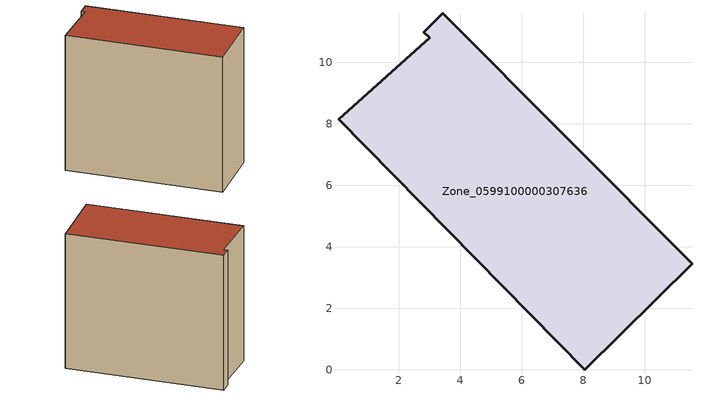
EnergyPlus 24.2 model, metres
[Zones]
Zone_0599100000307636
 floor ground (C_G): 11.53,3.45 8.04,0 0.04,8.15 3.01,10.79 2.81,10.98 3.43,11.59 z0.86
 wall outside (C_F): 11.53,3.45 3.43,11.59 2.81,10.98 3.01,10.79 0.04,8.15 8.04,0 11.53,3.45 z0.86:11.22
 roof outside (C_R): 8.04,0 11.53,3.45 3.43,11.59 2.81,10.98 3.01,10.79 0.04,8.15 z11.22
[BUILDING]
Pand.0599100000307636: North Axis=0; Terrain=City; Loads Convergence Tolerance Value=0.04; Temperature Convergence Tolerance Value=0.4; Solar Distribution=FullExterior; Maximum Number of Warmup Days=25; Minimum Number of Warmup Days=1
[Site:Location]
Rotterdam.The.Hague.AP_ZH_NLD Design_Conditions: Latitude=51.96; Longitude=4.45; Time Zone=1; Elevation=-4.5
[SITE:GROUNDTEMPERATURE:BUILDINGSURFACE]
18, 18, 18, 18, 18, 18, 18, 18, 18, 18, 18, 18
[MATERIAL] Thermal Absorptance=0.9; Solar Absorptance=0.7; Visible Absorptance=0.7
Name | Roughness | Thickness | Conductivity | Density | Specific Heat
G.TI.1946 | MediumSmooth | 0.15 | 1 | 540 | 1210
F.TI.1946 | Rough | 0.3 | 0.857143 | 1920 | 840
R.TI.1946 | MediumRough | 0.2 | 0.1 | 1500 | 1000
[CONSTRUCTION]
C_G: G.TI.1946
C_F: F.TI.1946
C_R: R.TI.1946
[ZONE]
Zone_0599100000307636: Type=1; Multiplier=1; Ceiling Height=Autocalculate; Volume=Autocalculate; Floor Area=autocalculate; Part of Total Floor Area=Yes
[ZONEINFILTRATION:DESIGNFLOWRATE]
Infil_Zone_0599100000307636: Zone or ZoneList or Space or SpaceList=Zone_0599100000307636; Schedule=AlwaysOn; Design Flow Rate Calculation Method=Flow/Area; Flow Rate per Floor Area=0.003; Constant Term Coefficient=1; Temperature Term Coefficient=0; Velocity Term Coefficient=0; Velocity Squared Term Coefficient=0
[HVACTEMPLATE:ZONE:IDEALLOADSAIRSYSTEM]
Zone_0599100000307636: Maximum Heating Supply Air Temperature=50; Minimum Cooling Supply Air Temperature=13; Maximum Heating Supply Air Humidity Ratio=0.0156; Minimum Cooling Supply Air Humidity Ratio=0.0077; Heating Limit=NoLimit; Cooling Limit=NoLimit; Dehumidification Control Type=ConstantSensibleHeatRatio; Cooling Sensible Heat Ratio=0.7; Dehumidification Setpoint=60; Humidification Control Type=None; Humidification Setpoint=30; Outdoor Air Method=None; Outdoor Air Flow Rate per Person=0.00944; Outdoor Air Flow Rate per Zone Floor Area=0; Outdoor Air Flow Rate per Zone=0; Demand Controlled Ventilation Type=None; Outdoor Air Economizer Type=NoEconomizer; Heat Recovery Type=None; Sensible Heat Recovery Effectiveness=0.7; Latent Heat Recovery Effectiveness=0.65
[ZONECONTROL:THERMOSTAT]
ThermostatControl_Zone_0599100000307636: Zone or ZoneList=Zone_0599100000307636; Control Type Schedule=DualSetpointControlType; Control 1=Thermostat_Zone_0599100000307636; Temperature Difference Between Cutout And Setpoint=0
[THERMOSTATSETPOINT:DUALSETPOINT]
Thermostat_Zone_0599100000307636: Heating Setpoint Temperature Schedule=HeatingSetpoint_Zone_0599100000307636; Cooling Setpoint Temperature Schedule=CoolingSetpoint_Zone_0599100000307636
[SCHEDULE:COMPACT]
HeatingSetpoint_Zone_0599100000307636: Through: 12/31, For: AllDays, Until: 24:00, 21
CoolingSetpoint_Zone_0599100000307636: Through: 12/31, For: AllDays, Until: 24:00, 24
DualSetpointControlType: Through: 12/31, For: AllDays, Until: 24:00, 4
AlwaysOn: Through: 12/31, For: AllDays, Until: 24:00, 1
